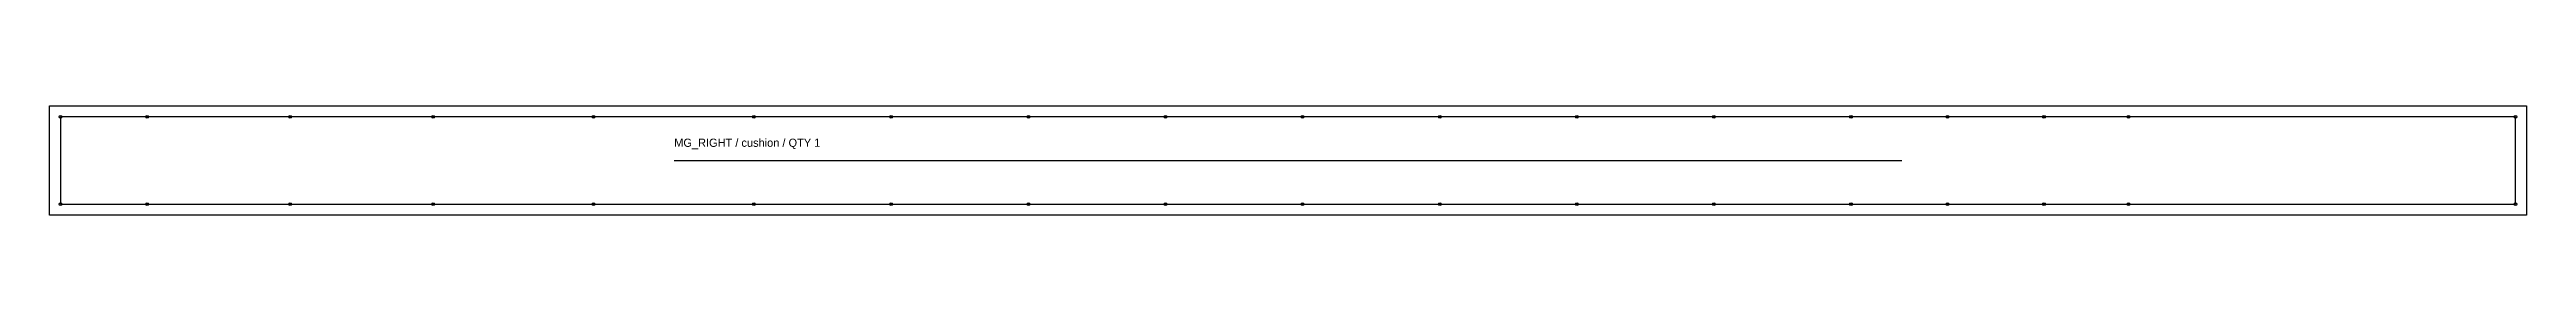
# Model space of a CAD drawing. Header units: millimetres. Extents: x -12 to 2698, y -12 to 108.
import ezdxf

# ---------------------------------------------------------------- set-up
doc = ezdxf.new("R2010")
doc.units = ezdxf.units.MM
for name, color, linetype in [('CUT', 7, 'Continuous'), ('GRAIN', 3, 'Continuous'), ('ID', 7, 'Continuous'), ('NOTCH', 1, 'Continuous'), ('SEW', 5, 'Continuous')]:
    doc.layers.add(name, color=color, linetype=linetype)

msp = doc.modelspace()

# ---------------------------------------------------------------- linework, layer by layer
at = {"layer": 'CUT'}
msp.add_lwpolyline([(-12, -12), (-12, 108), (94.9, 108), (251.3, 108), (407.6, 108), (758.7, 108), (908.8, 108), (1059, 108), (1209, 108), (1509, 108), (1659, 108), (1809, 108), (1959, 108), (2064.6, 108), (2170.2, 108), (2262.6, 108), (2698, 108), (2698, -12), (2262.6, -12), (2170.2, -12), (2064.6, -12), (1959, -12), (1809, -12), (1659, -12), (1359, -12), (1209, -12), (1059, -12), (908.8, -12), (758.7, -12), (583.2, -12), (407.6, -12), (251.3, -12), (94.9, -12)], close=True, dxfattribs=at)
at = {"layer": 'GRAIN'}
msp.add_line((671.5, 48), (2014.5, 48), dxfattribs=at)
at = {"layer": 'NOTCH'}
for centre in [(0, 96), (94.9, 96), (251.3, 96), (407.6, 96), (583.2, 96), (758.7, 96), (908.8, 96), (1059, 96), (1209, 96), (1359, 96), (1509, 96), (1659, 96), (1809, 96), (1959, 96), (2064.6, 96), (2170.2, 96), (2262.6, 96), (2686, 96), (0, 0), (94.9, 0), (251.3, 0), (407.6, 0), (583.2, 0), (758.7, 0), (908.8, 0), (1059, 0), (1209, 0), (1359, 0), (1509, 0), (1659, 0), (1809, 0), (1959, 0), (2064.6, 0), (2170.2, 0), (2262.6, 0), (2686, 0)]:
    msp.add_circle(centre, 1.5, dxfattribs=at)
at = {"layer": 'SEW'}
msp.add_lwpolyline([(0, 0), (94.9, 0), (251.3, 0), (407.6, 0), (583.2, 0), (758.7, 0), (908.8, 0), (1059, 0), (1209, 0), (1359, 0), (1509, 0), (1659, 0), (1809, 0), (1959, 0), (2064.6, 0), (2170.2, 0), (2262.6, 0), (2686, 0), (2686, 96), (2262.6, 96), (2170.2, 96), (2064.6, 96), (1959, 96), (1809, 96), (1659, 96), (1509, 96), (1359, 96), (1209, 96), (1059, 96), (908.8, 96), (758.7, 96), (583.2, 96), (407.6, 96), (251.3, 96), (94.9, 96), (0, 96)], close=True, dxfattribs=at)

# ---------------------------------------------------------------- texts
at = {"layer": 'ID'}
msp.add_text('MG_RIGHT / cushion / QTY 1', height=9, dxfattribs=at).set_placement((671.5, 63))

doc.saveas('drawing.dxf')
